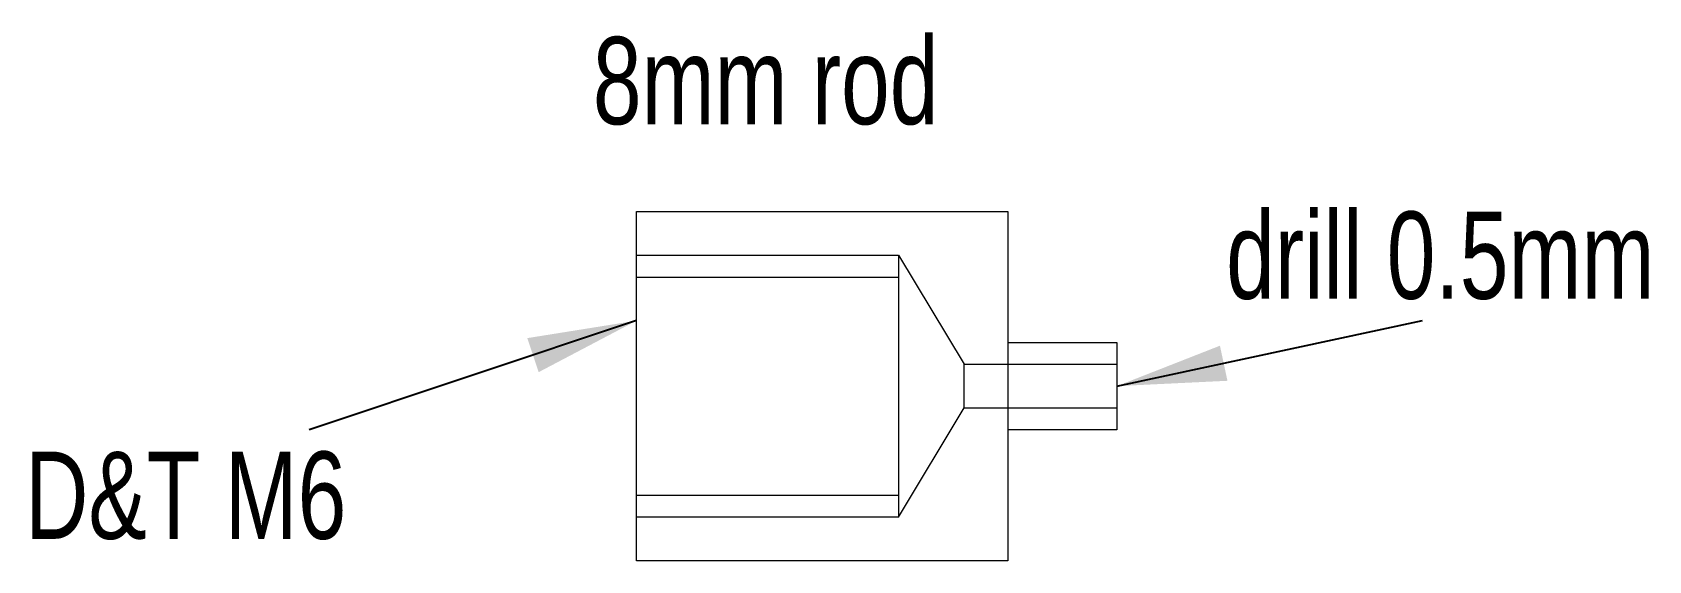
# Model space of a CAD drawing. Header units: millimetres. Extents: x 66.2 to 103.2, y 56 to 68.1.
import ezdxf

# ---------------------------------------------------------------- set-up
doc = ezdxf.new("R2010")
doc.units = ezdxf.units.MM
doc.linetypes.add('DASHEDX2', pattern=[38.1, 25.4, -12.7])
doc.layers.get('0').update_dxf_attribs({"linetype": 'CONTINUOUS', "lineweight": 0})
doc.styles.get("Standard").update_dxf_attribs({"font": 'txt', "width": 0.75})
doc.dimstyles.get("Standard").update_dxf_attribs({"dimtxt": 2.5, "dimasz": 2.5, "dimexe": 1.25, "dimexo": 0.625, "dimtad": 1, "dimtxsty": 'Standard', "dimcen": 2.5, "dimadec": 0, "dimazin": 0, "dimtfac": 1, "dimtmove": 0, "dimatfit": 3, "dimfxl": 1, "dimarcsym": 0})

msp = doc.modelspace()

# ---------------------------------------------------------------- linework, layer by layer
at = {"lineweight": 18}
for p, q in [((80, 64), (88.5, 64)), ((80, 56), (80, 64)), ((88.5, 64), (88.5, 56)), ((88.5, 61), (91, 61)), ((91, 61), (91, 59)), ((91, 59), (88.5, 59)), ((88.5, 56), (80, 56))]:
    msp.add_line(p, q, dxfattribs=at)
at = {"linetype": 'DASHEDX2', "lineweight": 5}
for p, q in [((80, 63), (86, 63)), ((86, 63), (86, 57)), ((86, 63), (87.5, 60.5)), ((80, 62.5), (86, 62.5)), ((87.5, 59.5), (87.5, 60.5)), ((87.5, 60.5), (87.5, 60.5)), ((87.5, 60.5), (91, 60.5)), ((86, 57), (87.5, 59.5)), ((87.5, 59.5), (91, 59.5)), ((80, 57.5), (86, 57.5)), ((86, 57), (80, 57))]:
    msp.add_line(p, q, dxfattribs=at)

# ---------------------------------------------------------------- texts
at = {"lineweight": 5, "char_height": 2, "width": 100, "attachment_point": 1}
for s, insert in [('8mm\\~rod', (79, 68)), ('drill\\~0.5mm', (93.5, 64)), ('D&T\\~M6', (66, 58.5))]:
    msp.add_mtext(s, dxfattribs=dict(at, insert=insert))

# ---------------------------------------------------------------- leaders
at = {"lineweight": 5}
for points in [[(80, 61.5), (72.5, 59)], [(91, 60), (98, 61.5)]]:
    msp.add_leader(points, dimstyle='Standard', dxfattribs=at)

doc.saveas('drawing.dxf')
